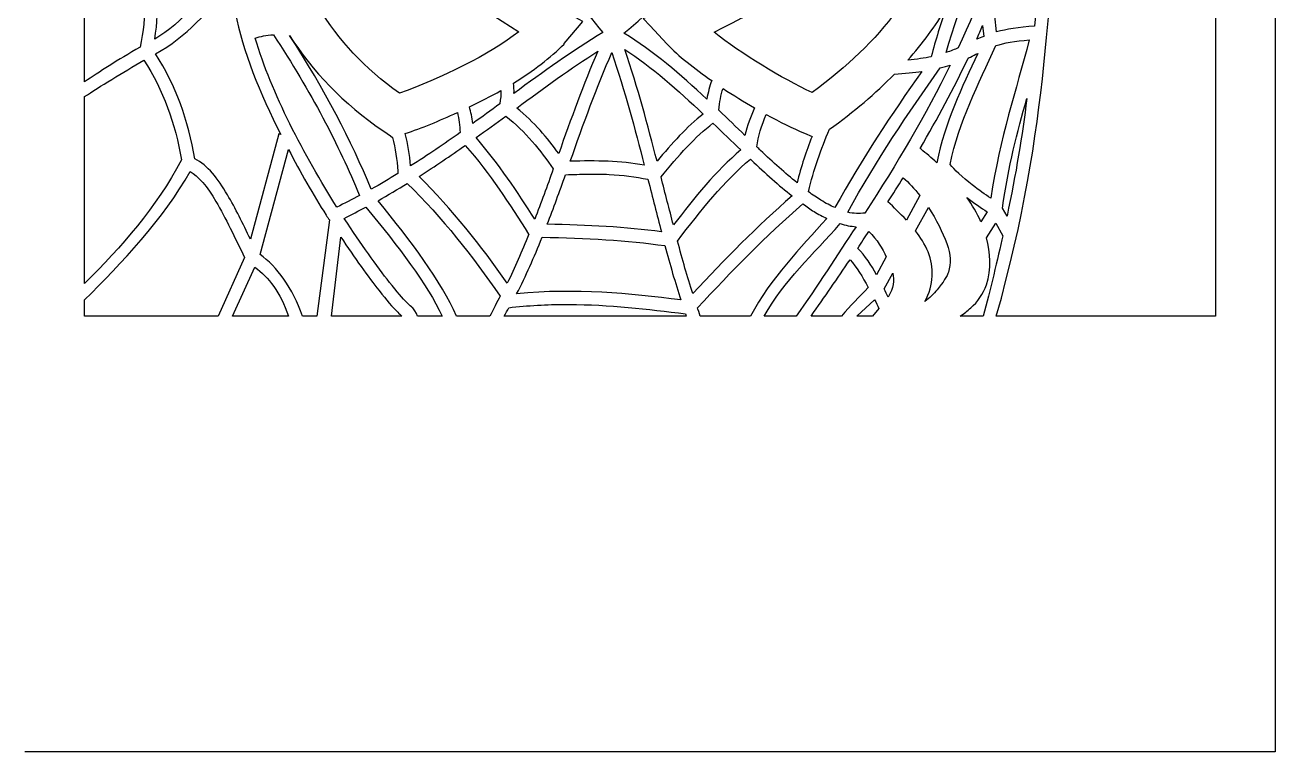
# Model space of a CAD drawing. Header units: millimetres. Extents: x -141 to 124, y -80 to 95.
# Drawn here: x -8.2 to 124.2, y -79.8 to -2.8 of the extents above; entities that cross this region are included whole.
import ezdxf

# ---------------------------------------------------------------- set-up
doc = ezdxf.new("R2010")
doc.units = ezdxf.units.MM
doc.header["$MEASUREMENT"] = 0
doc.layers.add('Capa 1', color=7, linetype='Continuous')

msp = doc.modelspace()

# ---------------------------------------------------------------- linework, layer by layer
at = {"layer": 'Capa 1', "lineweight": 25}
for points, knots in [([(-8.2019, 94.7306), (-8.2019, 94.7306), (124.2424, 94.7306), (124.2424, 94.7306), (124.2424, 94.7306), (124.2424, 94.7306), (124.2424, -79.8109), (124.2424, -79.8109), (124.2424, -79.8109), (124.2424, -79.8109), (-8.2019, -79.8109), (-8.2019, -79.8109)], [0, 0, 0, 0, 0.25, 0.25, 0.25, 0.25, 0.5, 0.5, 0.5, 0.5, 1, 1, 1, 1]), ([(100.3876, 88.7777), (100.795, 88.4198), (101.8325, 87.4621), (102.8185, 86.1649), (102.8185, 86.1649), (104.0703, 84.518), (104.7314, 83.5515), (105.3982, 82.4194), (105.3982, 82.4194), (107.2371, 79.2974), (109.0827, 74.9753), (110.0946, 69.4217), (110.0946, 69.4217), (110.1033, 69.4109), (110.1107, 69.3995), (110.1194, 69.3886), (110.1194, 69.3886), (110.1194, 69.3886), (110.1029, 69.3721), (110.1029, 69.3721), (110.1029, 69.3721), (110.5184, 67.0769), (110.8073, 64.5958), (110.8718, 61.8645), (110.8718, 61.8645), (111.1562, 49.8334), (105.523, 32.8128), (103.0666, 20.8293), (103.0666, 20.8293), (102.6916, 18.9998), (102.4106, 17.2446), (102.1406, 15.4963), (102.1406, 15.4963), (102.1406, 15.4963), (102.1819, 15.3971), (102.1819, 15.3971), (102.1819, 15.3971), (102.1616, 15.389), (102.1363, 15.3645), (102.1158, 15.3558), (102.1158, 15.3558), (99.8202, 0.3764), (100.5753, -12.9949), (94.7157, -33.6252), (94.7157, -33.6252), (94.7157, -33.6252), (117.9246, -33.6252), (117.9246, -33.6252), (117.9246, -33.6252), (117.9246, -33.6252), (117.9246, 88.7777), (117.9246, 88.7777), (117.9246, 88.7777), (117.9246, 88.7777), (100.3876, 88.7777), (100.3876, 88.7777)], [0, 0, 0, 0, 0.06666667, 0.06666667, 0.06666667, 0.06666667, 0.13333333, 0.13333333, 0.13333333, 0.13333333, 0.2, 0.2, 0.2, 0.2, 0.26666667, 0.26666667, 0.26666667, 0.26666667, 0.33333333, 0.33333333, 0.33333333, 0.33333333, 0.4, 0.4, 0.4, 0.4, 0.46666667, 0.46666667, 0.46666667, 0.46666667, 0.53333333, 0.53333333, 0.53333333, 0.53333333, 0.6, 0.6, 0.6, 0.6, 0.66666667, 0.66666667, 0.66666667, 0.66666667, 0.73333333, 0.73333333, 0.73333333, 0.73333333, 0.8, 0.8, 0.8, 0.8, 0.86666667, 0.86666667, 0.86666667, 0.86666667, 1, 1, 1, 1]), ([(18.342, 26.6172), (17.9087, 20.7617), (17.8934, 14.9948), (18.9538, 9.6591), (18.9538, 9.6591), (20.4676, 2.0421), (24.0191, -4.6879), (31.4636, -10.0193), (31.4636, -10.0193), (35.7244, -8.5126), (41.1046, -5.8919), (44.1305, -3.4957), (44.1305, -3.4957), (34.766, 2.0443), (23.9821, 12.8437), (18.342, 26.6172)], [0, 0, 0, 0, 0.2, 0.2, 0.2, 0.2, 0.4, 0.4, 0.4, 0.4, 0.6, 0.6, 0.6, 0.6, 1, 1, 1, 1]), ([(91.0693, 23.6241), (85.4677, 11.5529), (75.2505, 1.3808), (64.8094, -3.5453), (64.8094, -3.5453), (67.6785, -5.8336), (72.0465, -8.4707), (75.186, -9.9449), (75.186, -9.9449), (82.7222, -4.4773), (86.9319, 1.5592), (89.1262, 8.3114), (89.1262, 8.3114), (90.6585, 13.0265), (91.1522, 18.1579), (91.0692, 23.6242), (91.0692, 23.6242), (91.0692, 23.6242), (91.0693, 23.6241), (91.0693, 23.6241)], [0, 0, 0, 0, 0.16666667, 0.16666667, 0.16666667, 0.16666667, 0.33333333, 0.33333333, 0.33333333, 0.33333333, 0.5, 0.5, 0.5, 0.5, 0.66666667, 0.66666667, 0.66666667, 0.66666667, 1, 1, 1, 1]), ([(10.8179, 16.7367), (8.926, 13.2572), (6.8439, 8.4967), (5.5097, 5.4423), (5.5097, 5.4423), (5.8131, 2.3258), (6.1067, -0.9115), (5.5428, -4.2977), (5.5428, -4.2977), (8.5206, -2.5163), (10.776, 0.4712), (13.3232, 3.2512), (13.3232, 3.2512), (12.5817, 7.6278), (11.9387, 11.7777), (11.4132, 15.6866), (11.4132, 15.6866), (11.2159, 16.0457), (11.011, 16.3988), (10.8179, 16.7367)], [0, 0, 0, 0, 0.16666667, 0.16666667, 0.16666667, 0.16666667, 0.33333333, 0.33333333, 0.33333333, 0.33333333, 0.5, 0.5, 0.5, 0.5, 0.66666667, 0.66666667, 0.66666667, 0.66666667, 1, 1, 1, 1]), ([(100.5116, 14.2975), (99.7908, 13.7153), (98.9701, 12.912), (98.1303, 12.0733), (98.1303, 12.0733), (97.1413, 7.8373), (95.888, 3.8089), (94.3765, -0.0893), (94.3765, -0.0893), (94.3765, -0.0893), (94.7486, -3.5206), (94.7486, -3.5206), (94.7486, -3.5206), (95.7626, -3.232), (97.0828, -3.019), (98.7587, -2.9088), (98.7587, -2.9088), (99.2823, 2.886), (99.6686, 8.4247), (100.5116, 14.2974), (100.5116, 14.2974), (100.5116, 14.2974), (100.5116, 14.2975), (100.5116, 14.2975)], [0, 0, 0, 0, 0.14285714, 0.14285714, 0.14285714, 0.14285714, 0.28571429, 0.28571429, 0.28571429, 0.28571429, 0.42857143, 0.42857143, 0.42857143, 0.42857143, 0.57142857, 0.57142857, 0.57142857, 0.57142857, 0.71428571, 0.71428571, 0.71428571, 0.71428571, 1, 1, 1, 1]), ([(96.2452, 10.213), (95.9007, 9.8587), (95.5409, 9.5167), (95.1869, 9.1629), (95.1869, 9.1629), (93.0381, 4.3845), (90.8901, -0.3422), (89.4157, -5.7034), (89.4157, -5.7034), (89.8802, -5.546), (90.3077, -5.3812), (90.689, -5.2073), (90.689, -5.2073), (92.9696, -0.2687), (94.8399, 4.8023), (96.2453, 10.2129), (96.2453, 10.2129), (96.2453, 10.2129), (96.2452, 10.213), (96.2452, 10.213)], [0, 0, 0, 0, 0.16666667, 0.16666667, 0.16666667, 0.16666667, 0.33333333, 0.33333333, 0.33333333, 0.33333333, 0.5, 0.5, 0.5, 0.5, 0.66666667, 0.66666667, 0.66666667, 0.66666667, 1, 1, 1, 1]), ([(4.1868, 4.4749), (3.6672, 4.3116), (3.0482, 4.1153), (1.8717, 3.7556), (1.8717, 3.7556), (1.0753, 3.5121), (0.2637, 3.2701), (-0.3773, 3.0859), (-0.3773, 3.0859), (-0.6978, 2.9938), (-0.9772, 2.9105), (-1.1958, 2.8544), (-1.1958, 2.8544), (-1.3052, 2.8263), (-1.3932, 2.806), (-1.4769, 2.7883), (-1.4769, 2.7883), (-1.5397, 2.775), (-1.7256, 2.7387), (-1.8903, 2.7222), (-1.8903, 2.7222), (-1.8903, 2.7222), (-1.8903, -8.8037), (-1.8903, -8.8037), (-1.8903, -8.8037), (-0.335, -7.7616), (1.5656, -6.5195), (3.9884, -5.1326), (3.9884, -5.1326), (4.7319, -1.8824), (4.4943, 1.281), (4.1868, 4.4751), (4.1868, 4.4751), (4.1868, 4.4751), (4.1868, 4.4749), (4.1868, 4.4749)], [0, 0, 0, 0, 0.1, 0.1, 0.1, 0.1, 0.2, 0.2, 0.2, 0.2, 0.3, 0.3, 0.3, 0.3, 0.4, 0.4, 0.4, 0.4, 0.5, 0.5, 0.5, 0.5, 0.6, 0.6, 0.6, 0.6, 0.7, 0.7, 0.7, 0.7, 0.8, 0.8, 0.8, 0.8, 1, 1, 1, 1]), ([(46.826, 4.4253), (46.7479, 4.2112), (46.6852, 3.9951), (46.5697, 3.7969), (46.5697, 3.7969), (46.2138, 3.1861), (45.7046, 2.6249), (45.131, 2.135), (45.131, 2.135), (44.8757, 1.917), (44.6029, 1.7152), (44.329, 1.5314), (44.329, 1.5314), (45.5692, 0.6565), (46.8392, -0.1927), (48.182, -0.9904), (48.182, -0.9904), (48.1927, -0.9968), (48.2044, -1.0006), (48.2151, -1.0069), (48.2151, -1.0069), (48.2151, -1.0069), (50.1333, -2.0074), (50.1333, -2.0074), (50.1333, -2.0074), (50.1333, -2.0074), (50.9105, -2.4125), (50.9105, -2.4125), (50.9105, -2.4125), (50.9105, -2.4125), (50.3483, -3.0822), (50.3483, -3.0822), (50.3483, -3.0822), (50.3483, -3.0822), (48.9427, -4.7607), (48.9427, -4.7607), (48.9427, -4.7607), (48.9427, -4.7607), (48.9262, -4.7772), (48.9262, -4.7772), (48.9262, -4.7772), (48.9262, -4.7772), (48.9097, -4.802), (48.9097, -4.802), (48.9097, -4.802), (47.4919, -6.2624), (45.6227, -7.6636), (43.5519, -8.9527), (43.5519, -8.9527), (43.6108, -9.3007), (43.6199, -9.6705), (43.6098, -10.0358), (43.6098, -10.0358), (46.714, -7.7413), (49.7848, -5.5275), (53.019, -3.5866), (53.019, -3.5866), (50.8382, -0.9668), (48.7766, 1.708), (46.8261, 4.4253), (46.8261, 4.4253), (46.8261, 4.4253), (46.826, 4.4253), (46.826, 4.4253)], [0, 0, 0, 0, 0.05882353, 0.05882353, 0.05882353, 0.05882353, 0.11764706, 0.11764706, 0.11764706, 0.11764706, 0.17647059, 0.17647059, 0.17647059, 0.17647059, 0.23529412, 0.23529412, 0.23529412, 0.23529412, 0.29411765, 0.29411765, 0.29411765, 0.29411765, 0.35294118, 0.35294118, 0.35294118, 0.35294118, 0.41176471, 0.41176471, 0.41176471, 0.41176471, 0.47058824, 0.47058824, 0.47058824, 0.47058824, 0.52941176, 0.52941176, 0.52941176, 0.52941176, 0.58823529, 0.58823529, 0.58823529, 0.58823529, 0.64705882, 0.64705882, 0.64705882, 0.64705882, 0.70588235, 0.70588235, 0.70588235, 0.70588235, 0.76470588, 0.76470588, 0.76470588, 0.76470588, 0.82352941, 0.82352941, 0.82352941, 0.82352941, 0.88235294, 0.88235294, 0.88235294, 0.88235294, 1, 1, 1, 1]), ([(62.9408, 4.3922), (60.493, 1.2101), (57.9374, -1.4772), (55.2596, -3.6611), (55.2596, -3.6611), (58.3647, -5.5417), (61.2744, -8.0488), (64.0405, -10.6395), (64.0405, -10.6395), (64.1654, -9.9291), (64.341, -9.2809), (64.5614, -8.6799), (64.5614, -8.6799), (62.743, -7.4067), (61.0338, -6.0898), (59.8072, -4.7773), (59.8072, -4.7773), (59.8072, -4.7773), (58.0213, -2.8756), (58.0213, -2.8756), (58.0213, -2.8756), (58.0213, -2.8756), (57.302, -2.1149), (57.302, -2.1149), (57.302, -2.1149), (57.302, -2.1149), (58.2777, -1.7346), (58.2777, -1.7346), (58.2777, -1.7346), (58.2777, -1.7346), (60.7168, -0.792), (60.7168, -0.792), (60.7168, -0.792), (62.0879, -0.2613), (63.4365, 0.4122), (64.7765, 1.151), (64.7765, 1.151), (64.6905, 1.2426), (64.5941, 1.3196), (64.5119, 1.4156), (64.5119, 1.4156), (63.7987, 2.2485), (63.2226, 3.2811), (62.9409, 4.3922), (62.9409, 4.3922), (62.9409, 4.3922), (62.9408, 4.3922), (62.9408, 4.3922)], [0, 0, 0, 0, 0.07692308, 0.07692308, 0.07692308, 0.07692308, 0.15384615, 0.15384615, 0.15384615, 0.15384615, 0.23076923, 0.23076923, 0.23076923, 0.23076923, 0.30769231, 0.30769231, 0.30769231, 0.30769231, 0.38461538, 0.38461538, 0.38461538, 0.38461538, 0.46153846, 0.46153846, 0.46153846, 0.46153846, 0.53846154, 0.53846154, 0.53846154, 0.53846154, 0.61538462, 0.61538462, 0.61538462, 0.61538462, 0.69230769, 0.69230769, 0.69230769, 0.69230769, 0.76923077, 0.76923077, 0.76923077, 0.76923077, 0.84615385, 0.84615385, 0.84615385, 0.84615385, 1, 1, 1, 1]), ([(13.6125, 1.4652), (11.2525, -1.2059), (8.9218, -4.1028), (5.6337, -5.8356), (5.6337, -5.8356), (7.7722, -9.1843), (9.1156, -12.9208), (9.7844, -16.9729), (9.7844, -16.9729), (11.162, -17.635), (12.2345, -19.0555), (13.2488, -20.7763), (13.2488, -20.7763), (14.0942, -22.2105), (14.8858, -23.852), (15.6797, -25.4727), (15.6797, -25.4727), (15.6797, -25.4727), (18.6811, -14.3354), (18.6811, -14.3354), (18.6811, -14.3354), (18.6811, -14.3354), (18.8961, -14.3933), (18.8961, -14.3933), (18.8961, -14.3933), (16.6905, -10.0259), (14.8333, -5.5217), (14.1005, -1.4783), (14.1005, -1.4783), (13.9125, -0.441), (13.7887, 0.4533), (13.6127, 1.4652), (13.6127, 1.4652), (13.6127, 1.4652), (13.6125, 1.4652), (13.6125, 1.4652)], [0, 0, 0, 0, 0.1, 0.1, 0.1, 0.1, 0.2, 0.2, 0.2, 0.2, 0.3, 0.3, 0.3, 0.3, 0.4, 0.4, 0.4, 0.4, 0.5, 0.5, 0.5, 0.5, 0.6, 0.6, 0.6, 0.6, 0.7, 0.7, 0.7, 0.7, 0.8, 0.8, 0.8, 0.8, 1, 1, 1, 1]), ([(89.4157, -0.9987), (88.2514, -2.8935), (86.8998, -4.7385), (85.3229, -6.5136), (85.3229, -6.5136), (86.2989, -6.4186), (87.1199, -6.2973), (87.8199, -6.1498), (87.8199, -6.1498), (88.2823, -4.36), (88.8274, -2.6559), (89.4157, -0.9987)], [0, 0, 0, 0, 0.25, 0.25, 0.25, 0.25, 0.5, 0.5, 0.5, 0.5, 1, 1, 1, 1]), ([(18.127, -3.8264), (17.3682, -3.8676), (16.7267, -3.9894), (16.2005, -4.1737), (16.2005, -4.1737), (17.8886, -9.9914), (21.4104, -16.6563), (24.8408, -22.091), (24.8408, -22.091), (25.6701, -21.6838), (26.4519, -21.2628), (27.2386, -20.8425), (27.2386, -20.8425), (25.0447, -15.5111), (22.1107, -9.8828), (18.127, -3.8265), (18.127, -3.8265), (18.127, -3.8265), (18.127, -3.8264), (18.127, -3.8264)], [0, 0, 0, 0, 0.16666667, 0.16666667, 0.16666667, 0.16666667, 0.33333333, 0.33333333, 0.33333333, 0.33333333, 0.5, 0.5, 0.5, 0.5, 0.66666667, 0.66666667, 0.66666667, 0.66666667, 1, 1, 1, 1]), ([(19.8303, -3.8926), (23.5542, -9.6581), (26.367, -15.0573), (28.4871, -20.1893), (28.4871, -20.1893), (29.4628, -19.6465), (30.3804, -19.0935), (31.2983, -18.5357), (31.2983, -18.5357), (31.2983, -18.5357), (31.29, -18.2711), (31.29, -18.2711), (31.29, -18.2711), (31.2408, -17.0557), (31.0156, -15.8724), (30.7443, -14.6992), (30.7443, -14.6992), (30.7443, -14.6992), (30.5128, -14.5338), (30.5128, -14.5338), (30.5128, -14.5338), (30.5128, -14.5338), (29.8017, -14.046), (29.8017, -14.046), (29.8017, -14.046), (25.4806, -11.1081), (22.2378, -7.6607), (19.8302, -3.8926), (19.8302, -3.8926), (19.8302, -3.8926), (19.8303, -3.8926), (19.8303, -3.8926)], [0, 0, 0, 0, 0.11111111, 0.11111111, 0.11111111, 0.11111111, 0.22222222, 0.22222222, 0.22222222, 0.22222222, 0.33333333, 0.33333333, 0.33333333, 0.33333333, 0.44444444, 0.44444444, 0.44444444, 0.44444444, 0.55555556, 0.55555556, 0.55555556, 0.55555556, 0.66666667, 0.66666667, 0.66666667, 0.66666667, 0.77777778, 0.77777778, 0.77777778, 0.77777778, 1, 1, 1, 1]), ([(93.2604, -2.8425), (93.0566, -3.3235), (92.8516, -3.8033), (92.6403, -4.2812), (92.6403, -4.2812), (92.8613, -4.1781), (93.1342, -4.0909), (93.3762, -3.9918), (93.3762, -3.9918), (93.3762, -3.9918), (93.2604, -2.8425), (93.2604, -2.8425)], [0, 0, 0, 0, 0.25, 0.25, 0.25, 0.25, 0.5, 0.5, 0.5, 0.5, 1, 1, 1, 1]), ([(98.2048, -4.3639), (96.7007, -4.4936), (95.5274, -4.6903), (94.666, -4.9757), (94.666, -4.9757), (92.8107, -9.1038), (90.7631, -12.9737), (89.8125, -17.5682), (89.8125, -17.5682), (90.2037, -18.0603), (91.1498, -18.9305), (92.1689, -19.7345), (92.1689, -19.7345), (92.9058, -20.3158), (93.5128, -20.7151), (94.1285, -21.1318), (94.1285, -21.1318), (95.1363, -14.5984), (96.7987, -9.7544), (98.2047, -4.3638), (98.2047, -4.3638), (98.2047, -4.3638), (98.2048, -4.3639), (98.2048, -4.3639)], [0, 0, 0, 0, 0.14285714, 0.14285714, 0.14285714, 0.14285714, 0.28571429, 0.28571429, 0.28571429, 0.28571429, 0.42857143, 0.42857143, 0.42857143, 0.42857143, 0.57142857, 0.57142857, 0.57142857, 0.57142857, 0.71428571, 0.71428571, 0.71428571, 0.71428571, 1, 1, 1, 1]), ([(4.4017, -6.5219), (2.1588, -7.8198), (-0.3316, -9.3372), (-1.8904, -10.3749), (-1.8904, -10.3749), (-1.8904, -10.3749), (-1.8904, -30.1608), (-1.8904, -30.1608), (-1.8904, -30.1608), (2.0448, -26.2524), (5.7078, -22.1449), (8.3787, -17.0805), (8.3787, -17.0805), (7.7252, -13.2063), (6.4319, -9.677), (4.4017, -6.522), (4.4017, -6.522), (4.4017, -6.522), (4.4017, -6.5219), (4.4017, -6.5219)], [0, 0, 0, 0, 0.16666667, 0.16666667, 0.16666667, 0.16666667, 0.33333333, 0.33333333, 0.33333333, 0.33333333, 0.5, 0.5, 0.5, 0.5, 0.66666667, 0.66666667, 0.66666667, 0.66666667, 1, 1, 1, 1]), ([(52.498, -5.5628), (49.6112, -7.3856), (46.7871, -9.4496), (43.9073, -11.5821), (43.9073, -11.5821), (45.7347, -13.0727), (47.1588, -14.7663), (48.3473, -16.419), (48.3473, -16.419), (49.6458, -12.7491), (50.9767, -9.0562), (52.498, -5.5628)], [0, 0, 0, 0, 0.25, 0.25, 0.25, 0.25, 0.5, 0.5, 0.5, 0.5, 1, 1, 1, 1]), ([(53.978, -5.7116), (52.3655, -9.3643), (50.9565, -13.2999), (49.571, -17.2292), (49.571, -17.2292), (52.3024, -17.1463), (54.8937, -17.1768), (57.4093, -17.6343), (57.4093, -17.6343), (56.4373, -13.8072), (55.3682, -9.8314), (53.978, -5.7115), (53.978, -5.7115), (53.978, -5.7115), (53.978, -5.7116), (53.978, -5.7116)], [0, 0, 0, 0, 0.2, 0.2, 0.2, 0.2, 0.4, 0.4, 0.4, 0.4, 0.6, 0.6, 0.6, 0.6, 1, 1, 1, 1]), ([(55.3506, -5.3726), (56.7354, -9.4873), (57.8002, -13.4378), (58.7654, -17.2292), (58.7654, -17.2292), (60.3327, -15.3299), (61.9346, -13.555), (63.6602, -12.2187), (63.6602, -12.2187), (60.9946, -9.6988), (58.2306, -7.2454), (55.3506, -5.3726)], [0, 0, 0, 0, 0.25, 0.25, 0.25, 0.25, 0.5, 0.5, 0.5, 0.5, 1, 1, 1, 1]), ([(92.7478, -5.7943), (92.4918, -5.923), (92.2421, -6.0491), (91.9706, -6.1829), (91.9706, -6.1829), (91.8965, -6.2194), (91.7985, -6.2539), (91.7226, -6.2904), (91.7226, -6.2904), (90.2119, -9.5185), (88.4783, -12.6935), (86.6376, -15.865), (86.6376, -15.865), (86.6376, -15.865), (86.7368, -15.9477), (86.7368, -15.9477), (86.7368, -15.9477), (87.2851, -16.3764), (87.8515, -16.8658), (88.407, -17.3781), (88.407, -17.3781), (89.2866, -13.0452), (91.0655, -9.4166), (92.7478, -5.7943)], [0, 0, 0, 0, 0.14285714, 0.14285714, 0.14285714, 0.14285714, 0.28571429, 0.28571429, 0.28571429, 0.28571429, 0.42857143, 0.42857143, 0.42857143, 0.42857143, 0.57142857, 0.57142857, 0.57142857, 0.57142857, 0.71428571, 0.71428571, 0.71428571, 0.71428571, 1, 1, 1, 1]), ([(86.8195, -7.7042), (85.9876, -7.8322), (85.0142, -7.9245), (83.9091, -7.9936), (83.9091, -7.9936), (81.9168, -10.0319), (79.6494, -11.988), (77.0217, -13.8392), (77.0217, -13.8392), (76.1553, -15.9343), (75.3466, -18.1018), (74.8141, -20.4538), (74.8141, -20.4538), (75.2611, -20.7796), (75.7072, -21.0905), (76.137, -21.355), (76.137, -21.355), (76.6471, -21.6689), (77.139, -21.9257), (77.617, -22.1405), (77.617, -22.1405), (80.4816, -16.8921), (83.6322, -12.2477), (86.8195, -7.7042)], [0, 0, 0, 0, 0.14285714, 0.14285714, 0.14285714, 0.14285714, 0.28571429, 0.28571429, 0.28571429, 0.28571429, 0.42857143, 0.42857143, 0.42857143, 0.42857143, 0.57142857, 0.57142857, 0.57142857, 0.57142857, 0.71428571, 0.71428571, 0.71428571, 0.71428571, 1, 1, 1, 1]), ([(89.8125, -7.0428), (89.4919, -7.1484), (89.1471, -7.2451), (88.7707, -7.3405), (88.7707, -7.3405), (85.3561, -12.1829), (81.9999, -17.0895), (78.9646, -22.6202), (78.9646, -22.6202), (79.5973, -22.7778), (80.1972, -22.7881), (80.7753, -22.7194), (80.7753, -22.7194), (84.2006, -17.4538), (87.2634, -12.2945), (89.8125, -7.0428)], [0, 0, 0, 0, 0.2, 0.2, 0.2, 0.2, 0.4, 0.4, 0.4, 0.4, 0.6, 0.6, 0.6, 0.6, 1, 1, 1, 1]), ([(42.2289, -9.7299), (41.1419, -10.3567), (40.0164, -10.9061), (38.8803, -11.458), (38.8803, -11.458), (39.0337, -12.0175), (39.1741, -12.5931), (39.2524, -13.2191), (39.2524, -13.2191), (40.2284, -12.5131), (41.1691, -11.8336), (42.1132, -11.1355), (42.1132, -11.1355), (42.1773, -10.6134), (42.2367, -10.1226), (42.229, -9.7299), (42.229, -9.7299), (42.229, -9.7299), (42.2289, -9.7299), (42.2289, -9.7299)], [0, 0, 0, 0, 0.16666667, 0.16666667, 0.16666667, 0.16666667, 0.33333333, 0.33333333, 0.33333333, 0.33333333, 0.5, 0.5, 0.5, 0.5, 0.66666667, 0.66666667, 0.66666667, 0.66666667, 1, 1, 1, 1]), ([(65.7603, -9.515), (65.542, -10.1914), (65.3893, -10.9587), (65.3055, -11.8218), (65.3055, -11.8218), (66.2538, -12.7296), (67.1751, -13.604), (68.0836, -14.4842), (68.0836, -14.4842), (68.3079, -13.447), (68.6953, -12.4929), (69.0923, -11.549), (69.0923, -11.549), (67.9628, -10.9078), (66.866, -10.2426), (65.7602, -9.515), (65.7602, -9.515), (65.7602, -9.515), (65.7603, -9.515), (65.7603, -9.515)], [0, 0, 0, 0, 0.16666667, 0.16666667, 0.16666667, 0.16666667, 0.33333333, 0.33333333, 0.33333333, 0.33333333, 0.5, 0.5, 0.5, 0.5, 0.66666667, 0.66666667, 0.66666667, 0.66666667, 1, 1, 1, 1]), ([(97.9485, -10.5898), (96.9418, -14.1174), (95.9918, -17.7586), (95.3688, -22.1984), (95.3688, -22.1984), (95.3688, -22.1984), (95.8484, -23.0335), (95.8484, -23.0335), (95.8484, -23.0335), (96.7937, -18.5783), (97.4718, -14.4524), (97.9485, -10.5898)], [0, 0, 0, 0, 0.25, 0.25, 0.25, 0.25, 0.5, 0.5, 0.5, 0.5, 1, 1, 1, 1]), ([(37.607, -12.0699), (35.7092, -12.9361), (33.8304, -13.7136), (32.0921, -14.2941), (32.0921, -14.2941), (32.3521, -15.4008), (32.5698, -16.5336), (32.6543, -17.7254), (32.6543, -17.7254), (34.4985, -16.5615), (36.224, -15.3732), (37.8964, -14.1866), (37.8964, -14.1866), (37.8639, -13.4369), (37.7744, -12.7303), (37.607, -12.0699)], [0, 0, 0, 0, 0.2, 0.2, 0.2, 0.2, 0.4, 0.4, 0.4, 0.4, 0.6, 0.6, 0.6, 0.6, 1, 1, 1, 1]), ([(42.7415, -12.4419), (41.7087, -13.2052), (40.67, -13.9493), (39.5913, -14.7239), (39.5913, -14.7239), (42.0669, -17.5499), (43.9561, -20.4719), (45.8173, -23.3642), (45.8173, -23.3642), (46.477, -21.6375), (47.1266, -19.8498), (47.7686, -18.0395), (47.7686, -18.0395), (46.4303, -16.101), (44.8589, -14.0967), (42.7415, -12.4419)], [0, 0, 0, 0, 0.2, 0.2, 0.2, 0.2, 0.4, 0.4, 0.4, 0.4, 0.6, 0.6, 0.6, 0.6, 1, 1, 1, 1]), ([(64.6937, -13.1943), (62.8304, -14.5988), (61.004, -16.6499), (59.1953, -18.8911), (59.1953, -18.8911), (59.639, -20.6592), (60.0767, -22.3152), (60.5017, -23.9761), (60.5017, -23.9761), (62.7332, -21.0634), (65.0214, -18.2257), (67.6537, -16.0303), (67.6537, -16.0303), (66.6838, -15.0962), (65.6994, -14.1589), (64.6937, -13.1943)], [0, 0, 0, 0, 0.2, 0.2, 0.2, 0.2, 0.4, 0.4, 0.4, 0.4, 0.6, 0.6, 0.6, 0.6, 1, 1, 1, 1]), ([(70.3326, -12.2683), (69.8584, -13.4271), (69.4589, -14.5694), (69.3487, -15.7079), (69.3487, -15.7079), (69.472, -15.8258), (69.6065, -15.9553), (69.729, -16.0717), (69.729, -16.0717), (71.0693, -17.3444), (72.3594, -18.5007), (73.5985, -19.503), (73.5985, -19.503), (74.0289, -17.7736), (74.5785, -16.1644), (75.186, -14.6082), (75.186, -14.6082), (75.186, -14.6082), (74.3922, -14.2609), (74.3922, -14.2609), (74.3922, -14.2609), (73.1746, -13.7364), (71.7804, -13.0482), (70.3325, -12.2683), (70.3325, -12.2683), (70.3325, -12.2683), (70.3326, -12.2683), (70.3326, -12.2683)], [0, 0, 0, 0, 0.125, 0.125, 0.125, 0.125, 0.25, 0.25, 0.25, 0.25, 0.375, 0.375, 0.375, 0.375, 0.5, 0.5, 0.5, 0.5, 0.625, 0.625, 0.625, 0.625, 0.75, 0.75, 0.75, 0.75, 1, 1, 1, 1]), ([(38.442, -15.5425), (36.8799, -16.6445), (35.2744, -17.7381), (33.5555, -18.825), (33.5555, -18.825), (37.0598, -22.3317), (40.1172, -26.1448), (42.8903, -30.1525), (42.8903, -30.1525), (43.7025, -28.5402), (44.4527, -26.7815), (45.1806, -24.9601), (45.1806, -24.9601), (45.1806, -24.9601), (45.1641, -24.9353), (45.1641, -24.9353), (45.1641, -24.9353), (43.0935, -21.7295), (41.104, -18.5589), (38.442, -15.5426), (38.442, -15.5426), (38.442, -15.5426), (38.442, -15.5425), (38.442, -15.5425)], [0, 0, 0, 0, 0.14285714, 0.14285714, 0.14285714, 0.14285714, 0.28571429, 0.28571429, 0.28571429, 0.28571429, 0.42857143, 0.42857143, 0.42857143, 0.42857143, 0.57142857, 0.57142857, 0.57142857, 0.57142857, 0.71428571, 0.71428571, 0.71428571, 0.71428571, 1, 1, 1, 1]), ([(19.7062, -15.9642), (19.7062, -15.9642), (16.7048, -27.1015), (16.7048, -27.1015), (16.7048, -27.1015), (18.4709, -28.3512), (20.19, -30.684), (21.1862, -33.6251), (21.1862, -33.6251), (21.1862, -33.6251), (22.7324, -33.6251), (22.7324, -33.6251), (22.7324, -33.6251), (22.7324, -33.6251), (24.047, -23.4469), (24.047, -23.4469), (24.047, -23.4469), (23.9283, -23.2616), (23.8188, -23.1143), (23.6997, -22.926), (23.6997, -22.926), (22.334, -20.7665), (20.9929, -18.3893), (19.7061, -15.9642), (19.7061, -15.9642), (19.7061, -15.9642), (19.7062, -15.9642), (19.7062, -15.9642)], [0, 0, 0, 0, 0.125, 0.125, 0.125, 0.125, 0.25, 0.25, 0.25, 0.25, 0.375, 0.375, 0.375, 0.375, 0.5, 0.5, 0.5, 0.5, 0.625, 0.625, 0.625, 0.625, 0.75, 0.75, 0.75, 0.75, 1, 1, 1, 1]), ([(68.6707, -17.006), (65.8964, -19.2891), (63.4134, -22.4305), (60.9399, -25.6794), (60.9399, -25.6794), (61.4523, -27.6198), (61.9829, -29.4957), (62.5522, -31.2439), (62.5522, -31.2439), (65.9266, -27.6322), (69.3741, -24.1024), (73.0777, -20.9003), (73.0777, -20.9003), (71.6725, -19.7946), (70.2448, -18.5052), (68.7617, -17.0969), (68.7617, -17.0969), (68.7316, -17.0683), (68.7009, -17.0346), (68.6707, -17.0059), (68.6707, -17.0059), (68.6707, -17.0059), (68.6707, -17.006), (68.6707, -17.006)], [0, 0, 0, 0, 0.14285714, 0.14285714, 0.14285714, 0.14285714, 0.28571429, 0.28571429, 0.28571429, 0.28571429, 0.42857143, 0.42857143, 0.42857143, 0.42857143, 0.57142857, 0.57142857, 0.57142857, 0.57142857, 0.71428571, 0.71428571, 0.71428571, 0.71428571, 1, 1, 1, 1]), ([(9.2883, -18.2958), (6.5408, -23.2969), (1.9626, -28.0922), (-1.8903, -31.9136), (-1.8903, -31.9136), (-1.8903, -31.9136), (-1.8903, -33.6251), (-1.8903, -33.6251), (-1.8903, -33.6251), (-1.8903, -33.6251), (12.2649, -33.6251), (12.2649, -33.6251), (12.2649, -33.6251), (12.2649, -33.6251), (15.0678, -27.4074), (15.0678, -27.4074), (15.0678, -27.4074), (14.0465, -25.3649), (13.0519, -23.2153), (12.0334, -21.4873), (12.0334, -21.4873), (11.1074, -19.9164), (10.144, -18.781), (9.2883, -18.2958)], [0, 0, 0, 0, 0.14285714, 0.14285714, 0.14285714, 0.14285714, 0.28571429, 0.28571429, 0.28571429, 0.28571429, 0.42857143, 0.42857143, 0.42857143, 0.42857143, 0.57142857, 0.57142857, 0.57142857, 0.57142857, 0.71428571, 0.71428571, 0.71428571, 0.71428571, 1, 1, 1, 1]), ([(32.307, -19.5691), (31.299, -20.1855), (30.2851, -20.8047), (29.2064, -21.4046), (29.2064, -21.4046), (32.7002, -25.6622), (35.8971, -30.0084), (37.5242, -33.625), (37.5242, -33.625), (37.5242, -33.625), (41.063, -33.625), (41.063, -33.625), (41.063, -33.625), (41.3929, -33.0253), (41.8653, -31.9948), (42.1296, -31.5166), (42.1296, -31.5166), (39.2236, -27.2575), (36.0093, -23.2348), (32.3069, -19.569), (32.3069, -19.569), (32.3069, -19.569), (32.307, -19.5691), (32.307, -19.5691)], [0, 0, 0, 0, 0.14285714, 0.14285714, 0.14285714, 0.14285714, 0.28571429, 0.28571429, 0.28571429, 0.28571429, 0.42857143, 0.42857143, 0.42857143, 0.42857143, 0.57142857, 0.57142857, 0.57142857, 0.57142857, 0.71428571, 0.71428571, 0.71428571, 0.71428571, 1, 1, 1, 1]), ([(51.4397, -18.5935), (50.6672, -18.6031), (49.8725, -18.6236), (49.0667, -18.6514), (49.0667, -18.6514), (48.4364, -20.4309), (47.7983, -22.1872), (47.1402, -23.9017), (47.1402, -23.9017), (51.3918, -23.9813), (55.4819, -24.1864), (59.2284, -24.6955), (59.2284, -24.6955), (58.7619, -22.8866), (58.2884, -21.0615), (57.8063, -19.1392), (57.8063, -19.1392), (56.4702, -18.8514), (55.1146, -18.6819), (53.697, -18.6183), (53.697, -18.6183), (52.9625, -18.5853), (52.2123, -18.5839), (51.4398, -18.5935), (51.4398, -18.5935), (51.4398, -18.5935), (51.4397, -18.5935), (51.4397, -18.5935)], [0, 0, 0, 0, 0.125, 0.125, 0.125, 0.125, 0.25, 0.25, 0.25, 0.25, 0.375, 0.375, 0.375, 0.375, 0.5, 0.5, 0.5, 0.5, 0.625, 0.625, 0.625, 0.625, 0.75, 0.75, 0.75, 0.75, 1, 1, 1, 1]), ([(84.8433, -18.9656), (84.3284, -19.8079), (83.7672, -20.6665), (83.231, -21.5122), (83.231, -21.5122), (83.8396, -22.0822), (84.5216, -22.7466), (85.1823, -23.4552), (85.1823, -23.4552), (85.1823, -23.4552), (86.5962, -20.859), (86.5962, -20.859), (86.5962, -20.859), (86.0347, -20.1325), (85.4516, -19.4795), (84.8433, -18.9656)], [0, 0, 0, 0, 0.2, 0.2, 0.2, 0.2, 0.4, 0.4, 0.4, 0.4, 0.6, 0.6, 0.6, 0.6, 1, 1, 1, 1]), ([(91.582, -21.0492), (92.148, -21.8698), (92.6755, -22.7137), (93.0785, -23.6289), (93.0785, -23.6289), (93.0785, -23.6289), (93.7317, -22.5788), (93.7317, -22.5788), (93.7317, -22.5788), (93.1045, -22.1717), (92.3821, -21.6675), (91.582, -21.0492)], [0, 0, 0, 0, 0.25, 0.25, 0.25, 0.25, 0.5, 0.5, 0.5, 0.5, 1, 1, 1, 1]), ([(27.9249, -22.0744), (27.1707, -22.4773), (26.4194, -22.8816), (25.6263, -23.2733), (25.6263, -23.2733), (27.3803, -25.9711), (29.0865, -28.3723), (30.4219, -30.0532), (30.4219, -30.0532), (31.1846, -31.0133), (31.8306, -31.7657), (32.2988, -32.236), (32.2988, -32.236), (32.5329, -32.4712), (32.7255, -32.6353), (32.828, -32.7073), (32.828, -32.7073), (32.8536, -32.7253), (32.8751, -32.7431), (32.8859, -32.7486), (32.8859, -32.7486), (32.8765, -32.7622), (33.3408, -33.3394), (33.3985, -33.625), (33.3985, -33.625), (33.3985, -33.625), (36.003, -33.625), (36.003, -33.625), (36.003, -33.625), (34.416, -30.2781), (31.3588, -26.2506), (27.9249, -22.0743), (27.9249, -22.0743), (27.9249, -22.0743), (27.9249, -22.0744), (27.9249, -22.0744)], [0, 0, 0, 0, 0.1, 0.1, 0.1, 0.1, 0.2, 0.2, 0.2, 0.2, 0.3, 0.3, 0.3, 0.3, 0.4, 0.4, 0.4, 0.4, 0.5, 0.5, 0.5, 0.5, 0.6, 0.6, 0.6, 0.6, 0.7, 0.7, 0.7, 0.7, 0.8, 0.8, 0.8, 0.8, 1, 1, 1, 1]), ([(74.2269, -21.752), (70.3074, -25.1153), (66.6577, -28.8871), (63.0565, -32.757), (63.0565, -32.757), (63.0966, -32.8699), (63.2554, -33.371), (63.3376, -33.6252), (63.3376, -33.6252), (63.3376, -33.6252), (68.6706, -33.6252), (68.6706, -33.6252), (68.6706, -33.6252), (70.8309, -29.6068), (73.9614, -26.3996), (76.7569, -23.2816), (76.7569, -23.2816), (76.3048, -23.0643), (75.8539, -22.8328), (75.4009, -22.554), (75.4009, -22.554), (75.0135, -22.3156), (74.6187, -22.0302), (74.2268, -21.752), (74.2268, -21.752), (74.2268, -21.752), (74.2269, -21.752), (74.2269, -21.752)], [0, 0, 0, 0, 0.125, 0.125, 0.125, 0.125, 0.25, 0.25, 0.25, 0.25, 0.375, 0.375, 0.375, 0.375, 0.5, 0.5, 0.5, 0.5, 0.625, 0.625, 0.625, 0.625, 0.75, 0.75, 0.75, 0.75, 1, 1, 1, 1]), ([(87.5223, -22.1075), (87.5223, -22.1075), (86.158, -24.6128), (86.158, -24.6128), (86.158, -24.6128), (86.6663, -25.2855), (87.1419, -26.0006), (87.4809, -26.8287), (87.4809, -26.8287), (88.1501, -28.4634), (88.0816, -30.2992), (87.1502, -32.0956), (87.1502, -32.0956), (87.6166, -31.7056), (88.0664, -31.2779), (88.4483, -30.8306), (88.4483, -30.8306), (89.0678, -30.105), (89.5198, -29.3436), (89.6389, -28.9785), (89.6389, -28.9785), (89.9358, -28.0687), (89.8733, -27.0974), (89.457, -25.9358), (89.457, -25.9358), (89.0355, -24.7596), (88.3493, -23.3844), (87.5222, -22.1076), (87.5222, -22.1076), (87.5222, -22.1076), (87.5223, -22.1075), (87.5223, -22.1075)], [0, 0, 0, 0, 0.11111111, 0.11111111, 0.11111111, 0.11111111, 0.22222222, 0.22222222, 0.22222222, 0.22222222, 0.33333333, 0.33333333, 0.33333333, 0.33333333, 0.44444444, 0.44444444, 0.44444444, 0.44444444, 0.55555556, 0.55555556, 0.55555556, 0.55555556, 0.66666667, 0.66666667, 0.66666667, 0.66666667, 0.77777778, 0.77777778, 0.77777778, 0.77777778, 1, 1, 1, 1]), ([(78.1709, -23.8355), (75.3214, -27.072), (72.2231, -29.9075), (70.1176, -33.6251), (70.1176, -33.6251), (70.1176, -33.6251), (73.5241, -33.6251), (73.5241, -33.6251), (73.5241, -33.6251), (75.6816, -30.5654), (77.9343, -27.0542), (79.8493, -24.158), (79.8493, -24.158), (79.2916, -24.1201), (78.7346, -24.0111), (78.1708, -23.8355), (78.1708, -23.8355), (78.1708, -23.8355), (78.1709, -23.8355), (78.1709, -23.8355)], [0, 0, 0, 0, 0.16666667, 0.16666667, 0.16666667, 0.16666667, 0.33333333, 0.33333333, 0.33333333, 0.33333333, 0.5, 0.5, 0.5, 0.5, 0.66666667, 0.66666667, 0.66666667, 0.66666667, 1, 1, 1, 1]), ([(94.6495, -23.7777), (94.6495, -23.7777), (93.6821, -25.3321), (93.6821, -25.3321), (93.6821, -25.3321), (94.1121, -26.9127), (94.2048, -28.6236), (93.6573, -30.3013), (93.6573, -30.3013), (93.325, -31.3196), (92.7473, -32.1047), (92.0037, -32.7652), (92.0037, -32.7652), (91.6652, -33.0659), (91.2907, -33.3482), (90.8875, -33.6251), (90.8875, -33.6251), (90.8875, -33.6251), (93.3101, -33.6251), (93.3101, -33.6251), (93.3101, -33.6251), (94.0557, -30.9681), (94.8748, -27.4528), (95.4102, -25.1088), (95.4102, -25.1088), (95.4102, -25.1088), (94.6495, -23.7777), (94.6495, -23.7777)], [0, 0, 0, 0, 0.125, 0.125, 0.125, 0.125, 0.25, 0.25, 0.25, 0.25, 0.375, 0.375, 0.375, 0.375, 0.5, 0.5, 0.5, 0.5, 0.625, 0.625, 0.625, 0.625, 0.75, 0.75, 0.75, 0.75, 1, 1, 1, 1]), ([(81.1971, -24.6624), (80.8015, -25.2629), (80.4451, -25.8523), (80.0395, -26.4566), (80.0395, -26.4566), (80.835, -27.2453), (81.4649, -28.2159), (82.0321, -29.243), (82.0321, -29.243), (82.0321, -29.243), (83.0574, -27.3578), (83.0574, -27.3578), (83.0574, -27.3578), (82.6271, -26.45), (82.1098, -25.5371), (81.197, -24.6624), (81.197, -24.6624), (81.197, -24.6624), (81.1971, -24.6624), (81.1971, -24.6624)], [0, 0, 0, 0, 0.16666667, 0.16666667, 0.16666667, 0.16666667, 0.33333333, 0.33333333, 0.33333333, 0.33333333, 0.5, 0.5, 0.5, 0.5, 0.66666667, 0.66666667, 0.66666667, 0.66666667, 1, 1, 1, 1]), ([(25.2542, -25.2494), (25.2542, -25.2494), (24.2868, -33.6251), (24.2868, -33.6251), (24.2868, -33.6251), (24.2868, -33.6251), (31.7117, -33.6251), (31.7117, -33.6251), (31.7117, -33.6251), (31.5812, -33.5106), (31.4466, -33.3772), (31.2983, -33.2282), (31.2983, -33.2282), (30.7652, -32.6927), (30.097, -31.9154), (29.3139, -30.9296), (29.3139, -30.9296), (28.1548, -29.4705), (26.7314, -27.4564), (25.2542, -25.2493), (25.2542, -25.2493), (25.2542, -25.2493), (25.2542, -25.2494), (25.2542, -25.2494)], [0, 0, 0, 0, 0.14285714, 0.14285714, 0.14285714, 0.14285714, 0.28571429, 0.28571429, 0.28571429, 0.28571429, 0.42857143, 0.42857143, 0.42857143, 0.42857143, 0.57142857, 0.57142857, 0.57142857, 0.57142857, 0.71428571, 0.71428571, 0.71428571, 0.71428571, 1, 1, 1, 1]), ([(46.5862, -25.2825), (45.7464, -27.3868), (44.8611, -29.4002), (43.8908, -31.2604), (43.8908, -31.2604), (50.2141, -30.656), (55.8142, -31.2355), (61.2954, -31.9219), (61.2954, -31.9219), (60.6931, -30.1), (60.1322, -28.1699), (59.6004, -26.1672), (59.6004, -26.1672), (55.6373, -25.5928), (51.213, -25.3562), (46.5862, -25.2825)], [0, 0, 0, 0, 0.2, 0.2, 0.2, 0.2, 0.4, 0.4, 0.4, 0.4, 0.6, 0.6, 0.6, 0.6, 1, 1, 1, 1]), ([(79.2127, -27.6637), (77.8811, -29.6261), (76.5148, -31.6041), (75.0869, -33.6251), (75.0869, -33.6251), (75.0869, -33.6251), (78.3198, -33.6251), (78.3198, -33.6251), (78.3198, -33.6251), (79.2199, -32.492), (80.205, -31.613), (81.1475, -30.6072), (81.1475, -30.6072), (80.5521, -29.4634), (79.927, -28.4364), (79.2127, -27.6637)], [0, 0, 0, 0, 0.2, 0.2, 0.2, 0.2, 0.4, 0.4, 0.4, 0.4, 0.6, 0.6, 0.6, 0.6, 1, 1, 1, 1]), ([(16.1509, -28.4327), (16.1509, -28.4327), (13.7945, -33.6251), (13.7945, -33.6251), (13.7945, -33.6251), (13.7945, -33.6251), (19.7063, -33.6251), (19.7063, -33.6251), (19.7063, -33.6251), (18.8515, -31.1127), (17.6082, -29.5169), (16.151, -28.4327), (16.151, -28.4327), (16.151, -28.4327), (16.1509, -28.4327), (16.1509, -28.4327)], [0, 0, 0, 0, 0.2, 0.2, 0.2, 0.2, 0.4, 0.4, 0.4, 0.4, 0.6, 0.6, 0.6, 0.6, 1, 1, 1, 1]), ([(83.7354, -29.0693), (83.7354, -29.0693), (82.8176, -30.7478), (82.8176, -30.7478), (82.8176, -30.7478), (82.9637, -31.044), (83.112, -31.331), (83.2558, -31.6242), (83.2558, -31.6242), (83.8309, -30.6723), (83.8919, -29.801), (83.7354, -29.0693)], [0, 0, 0, 0, 0.25, 0.25, 0.25, 0.25, 0.5, 0.5, 0.5, 0.5, 1, 1, 1, 1]), ([(49.4388, -32.3932), (47.4893, -32.3866), (45.4875, -32.4741), (43.403, -32.6991), (43.403, -32.6991), (43.403, -32.6991), (43.064, -32.7404), (43.064, -32.7404), (43.064, -32.7404), (42.897, -33.0304), (42.7351, -33.3337), (42.5679, -33.6251), (42.5679, -33.6251), (42.5679, -33.6251), (61.8494, -33.6251), (61.8494, -33.6251), (61.8494, -33.6251), (61.8276, -33.5336), (61.8078, -33.439), (61.7915, -33.3936), (61.7915, -33.3936), (57.7547, -32.8834), (53.7276, -32.4076), (49.4388, -32.3931), (49.4388, -32.3931), (49.4388, -32.3931), (49.4388, -32.3932), (49.4388, -32.3932)], [0, 0, 0, 0, 0.125, 0.125, 0.125, 0.125, 0.25, 0.25, 0.25, 0.25, 0.375, 0.375, 0.375, 0.375, 0.5, 0.5, 0.5, 0.5, 0.625, 0.625, 0.625, 0.625, 0.75, 0.75, 0.75, 0.75, 1, 1, 1, 1]), ([(81.8172, -31.9053), (81.8172, -31.9053), (79.9486, -33.6251), (79.9486, -33.6251), (79.9486, -33.6251), (79.9486, -33.6251), (81.6105, -33.6251), (81.6105, -33.6251), (81.6105, -33.6251), (81.6105, -33.6251), (82.2802, -32.8231), (82.2802, -32.8231), (82.2802, -32.8231), (82.1227, -32.5134), (81.9713, -32.214), (81.8172, -31.9053)], [0, 0, 0, 0, 0.2, 0.2, 0.2, 0.2, 0.4, 0.4, 0.4, 0.4, 0.6, 0.6, 0.6, 0.6, 1, 1, 1, 1])]:
    msp.add_open_spline(points, degree=3, knots=knots, dxfattribs=at)

doc.saveas('drawing.dxf')
